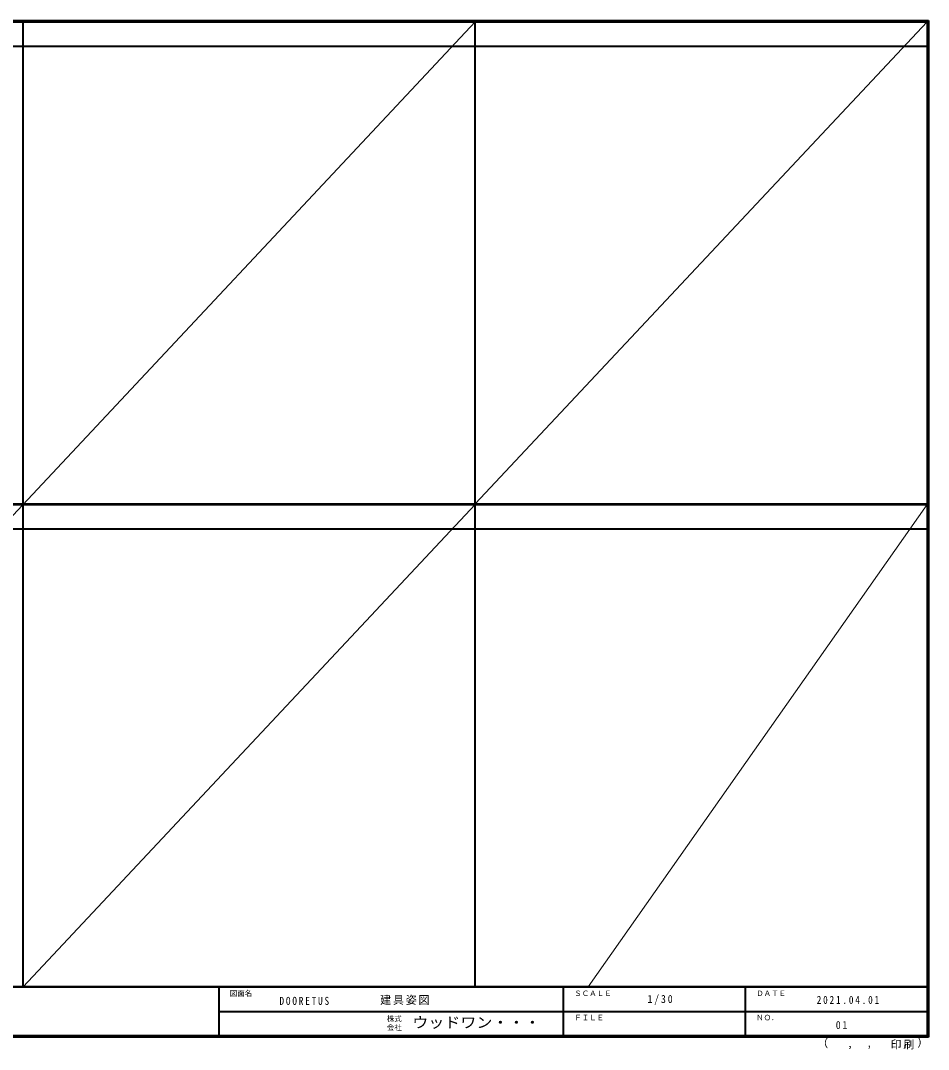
# Model space of a CAD drawing. Units: millimetres, scale not verified. Extents: x -6000 to 5700, y -4307 to 4175.
# Drawn here: x -1784 to 5700, y -4307 to 4175 of the extents above; entities that cross this region are included whole.
import ezdxf
from ezdxf.enums import TextEntityAlignment as Align

# ---------------------------------------------------------------- set-up
doc = ezdxf.new("R2010")
doc.units = ezdxf.units.MM
doc.header["$LTSCALE"] = 30
doc.layers.add('0-F', color=7, linetype='Continuous', lineweight=18)
doc.layers.add('F-1_枠', color=6, linetype='Continuous', lineweight=40)
doc.layers.add('F-A_文字', color=7, linetype='Continuous')
doc.styles.add('ＭＳ ゴシック', font='')
doc.styles.get('ＭＳ ゴシック').set_extended_font_data('MS Gothic')

msp = doc.modelspace()

# ---------------------------------------------------------------- linework, layer by layer
at = {"layer": '0-F'}
for p, q in [((1963.33, 4165), (-5490, -3790)), ((5690, 4165), (1963.33, 190.5)), ((1963.33, 184.5), (-1763.33, -3790)), ((2895, -3790), (5690, 184.5))]:
    msp.add_line(p, q, dxfattribs=at)
at = {"layer": 'F-1_枠'}
for p, q in [((-6000, 4175), (5700, 4175)), ((-6000, 4170), (5700, 4170)), ((-6000, 4165), (5700, 4165)), ((-1763.33, -3790), (-1763.33, 4175)), ((1963.33, -3790), (1963.33, 4175)), ((5690, 4175), (5690, -4205)), ((5695, 4175), (5695, -4205)), ((5700, 4175), (5700, -4205)), ((-6000, 3965), (5700, 3965)), ((-6000, 190.5), (5700, 190.5)), ((-6000, 187.5), (5700, 187.5)), ((-6000, 184.5), (5700, 184.5)), ((-6000, -15.5), (5700, -15.5)), ((5700, -3790), (-6000, -3790)), ((5700, -3795), (-6000, -3795)), ((-150, -3795), (-150, -4195)), ((2690, -3795), (2690, -4195)), ((4190, -3795), (4190, -4195)), ((-150, -3995), (5690, -3995.01)), ((5700, -4195), (-6000, -4195)), ((5700, -4200), (-6000, -4200)), ((5700, -4205), (-6000, -4205))]:
    msp.add_line(p, q, dxfattribs=at)

# ---------------------------------------------------------------- texts
at = {"layer": 'F-A_文字', "style": 'ＭＳ ゴシック'}
for s, height, p in [('図面名', 43.99, (-60, -3880)), ('ＳＣＡＬＥ', 43.99, (2780, -3880)), ('ＤＡＴＥ', 43.99, (4280, -3880)), ('株式', 43.99, (1235, -4089)), ('ＦＩＬＥ', 43.99, (2780, -4080)), ('ＮＯ．', 43.99, (4280, -4080)), ('会社', 43.99, (1235, -4161)), ('（', 65.98, (4784.03, -4308.31)), ('）', 65.98, (5608.4, -4304.13)), (',', 65.98, (5031.28, -4308.31)), (',', 65.98, (5190.2, -4305.53))]:
    msp.add_text(s, height=height, dxfattribs=at).set_placement(p, align=Align.BOTTOM_LEFT)
at = {"layer": 'F-A_文字', "style": 'ＭＳ ゴシック', "width": 1.1}
msp.add_text('ウッドワン・・・', height=87.98, dxfattribs=at).set_placement((1445, -4155), align=Align.BOTTOM_LEFT)
at = {"layer": 'F-A_文字', "char_height": 65.98, "attachment_point": 7, "style": 'ＭＳ ゴシック'}
for s, insert in [('\\T1.39;\\W0.85;DOORETUS', (350, -3940.79)), ('\\T1.17;建具姿図', (1180.42, -3940)), ('\\T1.38;\\W0.9;1/30', (3383.75, -3940)), ('\\T1.39;\\W0.85;2021.04.01', (4778.75, -3932.5)), ('\\T1.36;\\W0.9;01', (4936.25, -4140)), ('\\T1.17;印刷', (5388.15, -4306.92))]:
    msp.add_mtext(s, dxfattribs=dict(at, insert=insert))

doc.saveas('drawing.dxf')
